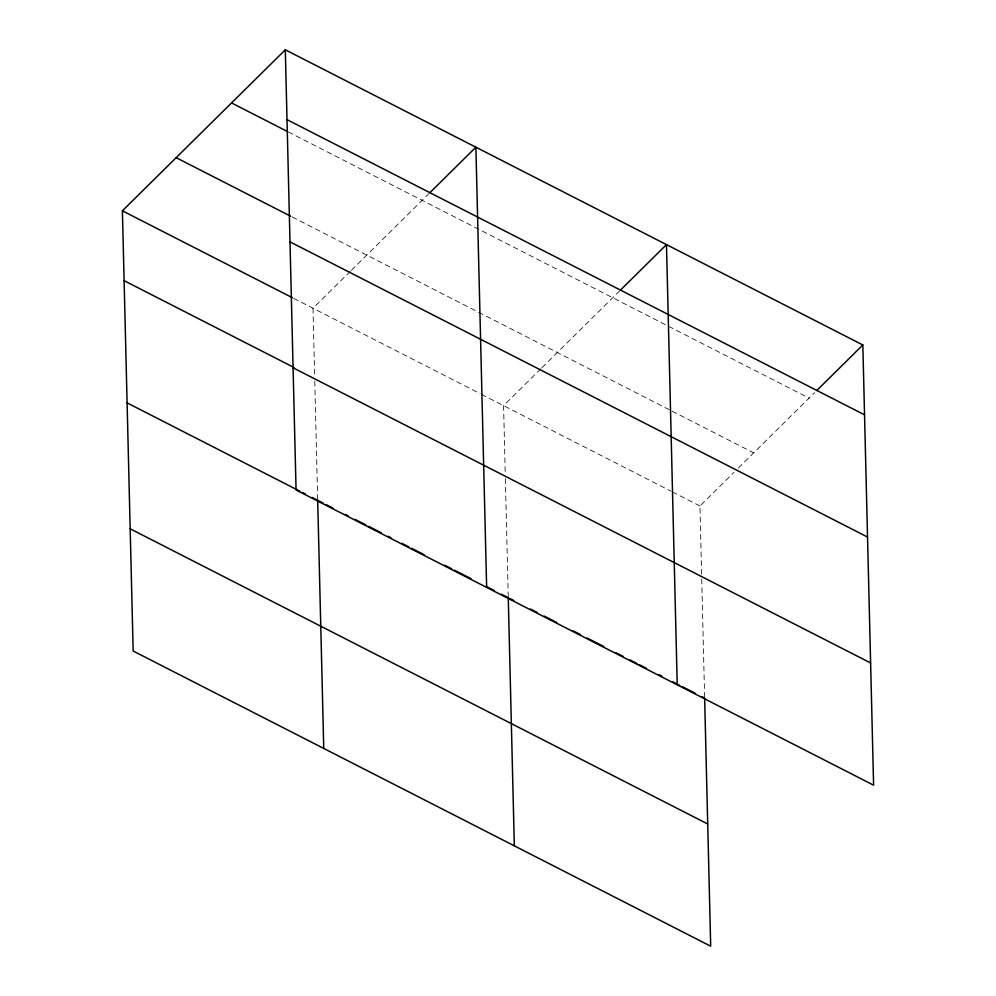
<?xml version="1.0" encoding="UTF-8"?>
<svg xmlns="http://www.w3.org/2000/svg" width="996" height="996" viewBox="0 0 996 996"><rect width="100%" height="100%" fill="white"/><g stroke="black" fill="none" stroke-linecap="round" stroke-linejoin="round"><path stroke-width="0.75" stroke-dasharray="4.98 3.74" d="M350.293 271.36L312.993 308.225L314.661 376.525M351.389 270.277L428.716 193.834M540.878 368.769L503.578 405.633L505.209 472.378M541.973 367.686L619.3 291.243M701.607 574.294L699.939 506.005L733.952 472.378M738.335 468.045L814.566 392.698M288.168 131.883L809.088 398.114M292.164 216.979L670.731 410.452M672.113 411.161L753.698 452.869M293.658 298.352L480.097 393.644M481.479 394.341L670.906 491.153M672.288 491.862L699.939 506.005M701.719 578.937L704.633 698.059M505.358 478.578L508.271 597.7M314.773 381.169L317.687 500.291"/><path stroke-width="1.49" d="M701.869 696.652L704.633 698.059L710.696 946.2L133.165 651.023L122.396 210.816L285.304 49.8L862.835 344.977L873.604 785.184L296.061 489.995L285.304 49.8M429.811 192.751L475.889 147.209L486.646 587.416M620.396 290.16L666.473 244.618L677.23 684.825M816.757 390.532L862.835 344.977M287.01 119.645L864.553 414.834M231.545 102.937L286.786 131.173M176.155 157.679L290.782 216.269M289.998 241.866L867.528 537.043M122.396 210.816L292.276 297.642M124.114 280.673L293.982 367.487M293.073 367.785L870.616 662.963M127.102 402.882L299.734 491.115M302.498 492.534L305.249 493.941M312.159 497.465L323.202 503.117M325.966 504.524L332.876 508.06M345.301 514.409L348.065 515.828M354.974 519.352L366.018 525.004M368.781 526.411L381.219 532.76M388.116 536.296L390.88 537.703M401.923 543.355L408.833 546.879M411.597 548.298L424.022 554.648M444.739 565.23L451.649 568.766M454.413 570.173L470.984 578.639M487.554 587.117L494.464 590.64M501.362 594.176L508.271 597.7L514.334 845.841M509.653 598.409L513.799 600.526M530.395 609.017L537.317 612.54M544.227 616.076L556.677 622.438M573.26 630.916L580.182 634.452M587.092 637.988L603.688 646.466M616.138 652.828L623.048 656.364M629.958 659.9L636.88 663.436M639.644 664.842L646.553 668.378M659.003 674.74L661.767 676.16M672.835 681.812L679.745 685.348M682.509 686.754L694.959 693.116M130.177 528.801L707.708 823.978M317.687 500.291L323.75 748.432"/></g></svg>
